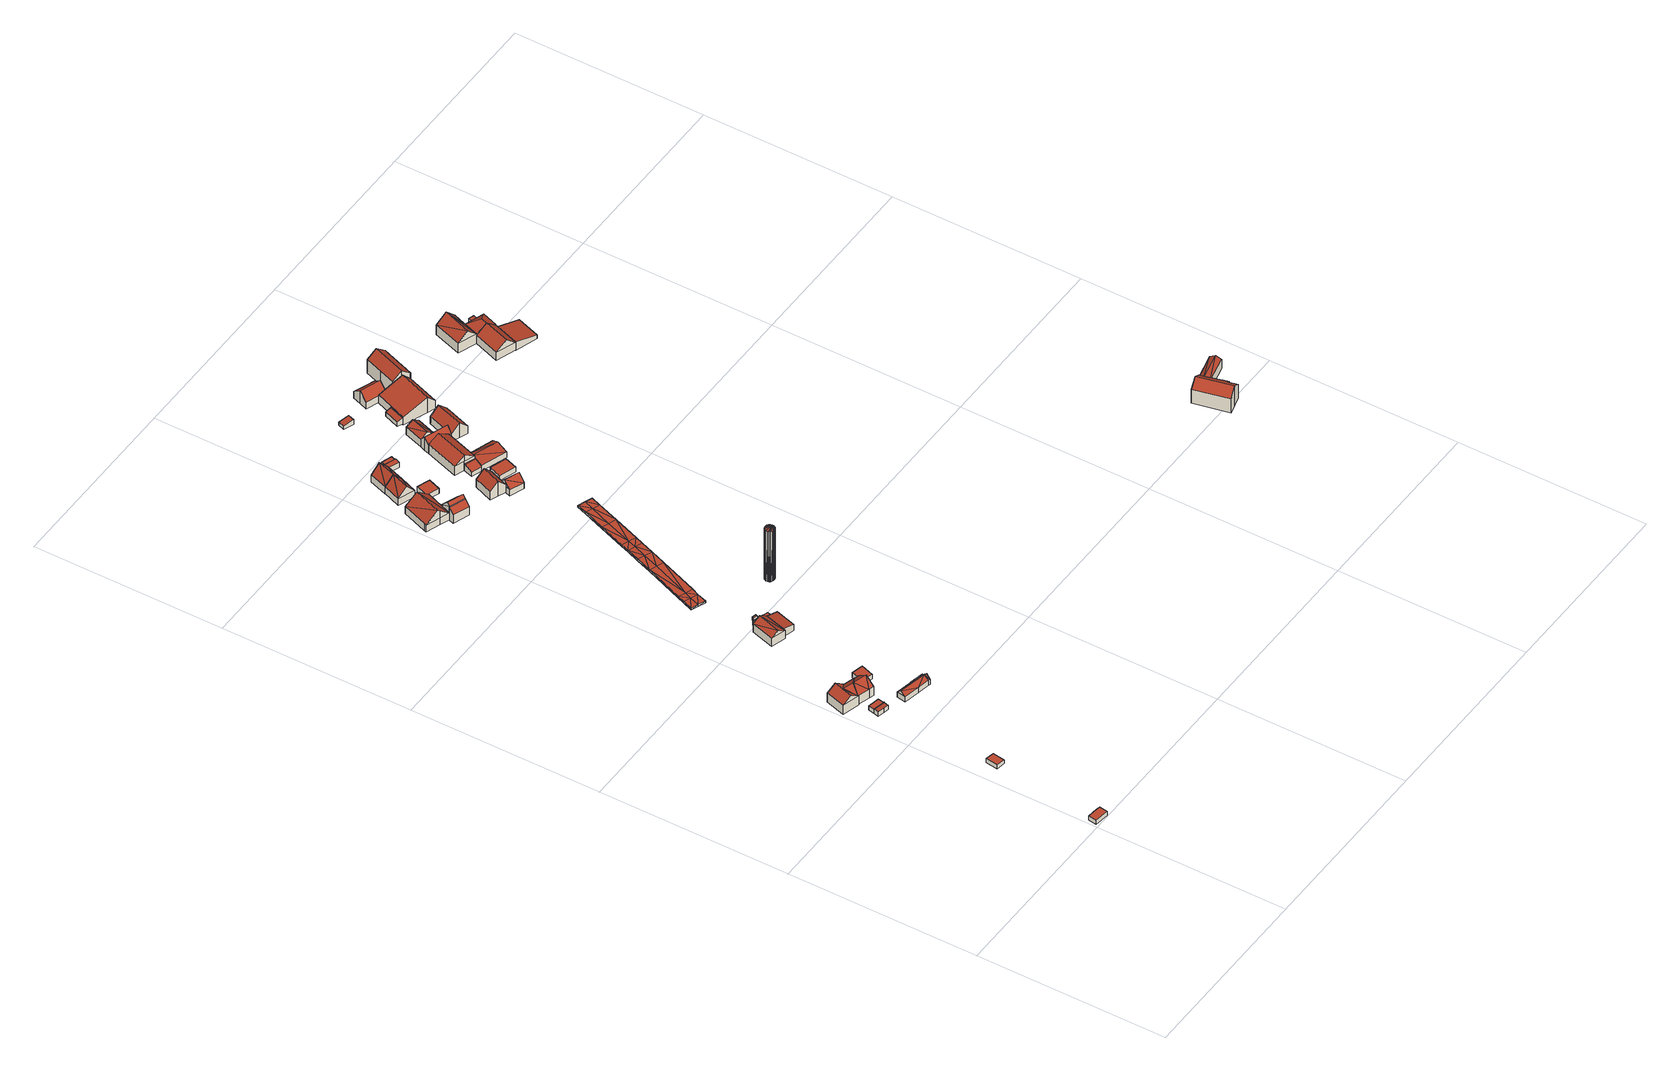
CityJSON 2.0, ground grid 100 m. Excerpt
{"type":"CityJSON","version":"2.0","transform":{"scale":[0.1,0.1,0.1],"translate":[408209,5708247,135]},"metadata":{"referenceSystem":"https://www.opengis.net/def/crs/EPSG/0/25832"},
"CityObjects":{
"building1":{"type":"Building","attributes":{"Gemeindeschluessel":"05978036","Geometrietyp2DReferenz":"3000","function":"31001_2460","roofType":"1000","measuredHeight":2.57},"geometry":[{"type":"MultiSurface","lod":"2","boundaries":[[[0,1,2,3]],[[1,4,5,2]],[[4,6,7,5]],[[6,8,9,7]],[[8,0,3,9]],[[8,6,4,1,0]],[[3,2,5,7,9]]],"semantics":{"surfaces":[{"type":"WallSurface"},{"type":"RoofSurface"},{"type":"GroundSurface"}],"values":[0,0,0,0,0,1,2]}}]},
"building2":{"type":"Building","attributes":{"Gemeindeschluessel":"05978036","Geometrietyp2DReferenz":"3000","function":"31001_1310","roofType":"2100","measuredHeight":2.39},"geometry":[{"type":"MultiSurface","lod":"2","boundaries":[[[10,11,12,13]],[[11,14,15,12]],[[14,16,17,15]],[[16,10,13,17]],[[16,14,11,10]],[[13,12,15,17]]],"semantics":{"surfaces":[{"type":"WallSurface"},{"type":"RoofSurface"},{"type":"GroundSurface"}],"values":[0,0,0,0,1,2]}}]},
"building3":{"type":"Building","attributes":{"Gemeindeschluessel":"05978036","Geometrietyp2DReferenz":"3000","function":"51009_1610","roofType":"2100","measuredHeight":2.78},"geometry":[{"type":"MultiSurface","lod":"2","boundaries":[[[18,19,20,21]],[[19,22,23,20]],[[22,24,25,23]],[[24,26,27,25]],[[26,28,29,27]],[[28,18,21,29]],[[28,26,24,22,19,18]],[[21,20,23,25,27,29]]],"semantics":{"surfaces":[{"type":"WallSurface"},{"type":"RoofSurface"},{"type":"GroundSurface"}],"values":[0,0,0,0,0,0,1,2]}}]},
"building4":{"type":"Building","attributes":{"Gemeindeschluessel":"05978036","Geometrietyp2DReferenz":"3000","function":"31001_2460","roofType":"1000","measuredHeight":2.62},"geometry":[{"type":"MultiSurface","lod":"2","boundaries":[[[30,31,25,32]],[[31,33,23,25]],[[33,34,20,23]],[[34,35,36,20]],[[35,37,38,36]],[[37,39,40,38]],[[39,30,32,40]],[[39,37,35,34,33,31,30]],[[32,25,23,20,36,38,40]]],"semantics":{"surfaces":[{"type":"WallSurface"},{"type":"RoofSurface"},{"type":"GroundSurface"}],"values":[0,0,0,0,0,0,0,1,2]}}]},
"building5":{"type":"Building","attributes":{"Gemeindeschluessel":"05978036","Geometrietyp2DReferenz":"3000","function":"31001_1000","roofType":"5000","measuredHeight":9.01},"geometry":[{"type":"MultiSurface","lod":"2","boundaries":[[[41,42,43,44]],[[42,45,46,43]],[[45,47,48,46]],[[47,49,50,48]],[[49,51,52,50]],[[51,53,54,52]],[[53,55,56,54]],[[55,57,58,56]],[[57,59,60,58]],[[59,61,62,60]],[[61,63,64,62]],[[63,41,44,64]],[[65,61,59]],[[61,65,63]],[[66,65,59,57]],[[67,66,57,55]],[[68,69,67,55,53]],[[70,68,53,51]],[[70,51,49]],[[71,72,69,68,70,49,47]],[[71,47,45]],[[72,71,45,42]],[[65,41,63]],[[66,41,65]],[[66,42,41]],[[67,42,66]],[[69,42,67]],[[42,69,72]],[[44,43,46,48,50,52,54,56,58,60,62,64]]],"semantics":{"surfaces":[{"type":"WallSurface"},{"type":"RoofSurface"},{"type":"GroundSurface"}],"values":[0,0,0,0,0,0,0,0,0,0,0,0,0,0,1,1,1,1,0,1,0,1,1,1,1,1,1,1,2]}}]},
"building6":{"type":"Building","attributes":{"Gemeindeschluessel":"05978036","Geometrietyp2DReferenz":"3000","function":"31001_1310","roofType":"5000","measuredHeight":4.93},"geometry":[{"type":"MultiSurface","lod":"2","boundaries":[[[73,74,75,76]],[[74,77,78,75]],[[77,79,80,78]],[[79,81,82,80]],[[81,83,84,82]],[[83,85,86,84]],[[85,87,88,86]],[[87,89,90,88]],[[89,73,76,90]],[[91,87,85]],[[92,87,91]],[[87,92,89]],[[79,83,81]],[[77,83,79]],[[77,91,83]],[[74,91,77]],[[73,91,74]],[[91,73,92]],[[85,83,91]],[[73,89,92]],[[76,75,78,80,82,84,86,88,90]]],"semantics":{"surfaces":[{"type":"WallSurface"},{"type":"RoofSurface"},{"type":"GroundSurface"}],"values":[0,0,0,0,0,0,0,0,0,1,1,1,1,1,1,1,1,1,0,0,2]}}]},
"building7":{"type":"Building","attributes":{"Gemeindeschluessel":"05978036","Geometrietyp2DReferenz":"3000","function":"31001_2460","roofType":"1000","measuredHeight":2.73},"geometry":[{"type":"MultiSurface","lod":"2","boundaries":[[[93,94,95,96]],[[94,97,98,95]],[[97,99,100,98]],[[99,101,102,100]],[[101,93,96,102]],[[101,99,97,94,93]],[[96,95,98,100,102]]],"semantics":{"surfaces":[{"type":"WallSurface"},{"type":"RoofSurface"},{"type":"GroundSurface"}],"values":[0,0,0,0,0,1,2]}}]},
"building8":{"type":"Building","attributes":{"Gemeindeschluessel":"05978036","Geometrietyp2DReferenz":"3000","function":"51009_1610","roofType":"3100","measuredHeight":4.96},"geometry":[{"type":"MultiSurface","lod":"2","boundaries":[[[83,81,82,84]],[[81,103,104,82]],[[103,85,86,104]],[[85,83,84,86]],[[103,81,105]],[[83,85,106]],[[83,105,81]],[[105,83,106]],[[106,103,105]],[[103,106,85]],[[84,82,104,86]]],"semantics":{"surfaces":[{"type":"WallSurface"},{"type":"RoofSurface"},{"type":"GroundSurface"}],"values":[0,0,0,0,0,0,1,1,1,1,2]}}]},
"building9":{"type":"Building","attributes":{"Gemeindeschluessel":"05978036","Geometrietyp2DReferenz":"3000","function":"31001_1000"},"children":["building9-1","building9-2"]},
"building9-1":{"type":"BuildingPart","attributes":{"roofType":"3100","measuredHeight":7.51},"parents":["building9"],"geometry":[{"type":"MultiSurface","lod":"2","boundaries":[[[107,108,109]],[[107,110,111,108]],[[110,112,113,111]],[[112,114,115,113]],[[114,116,117,118,115]],[[110,107,116,119]],[[110,119,120]],[[114,120,119]],[[120,114,112]],[[119,116,114]],[[110,120,112]],[[108,111,113,115,118]],[[109,117,116,107]],[[109,108,118,117]]],"semantics":{"surfaces":[{"type":"WallSurface"},{"type":"RoofSurface"},{"type":"GroundSurface"},{"type":"ClosureSurface"}],"values":[0,0,0,0,0,1,1,1,1,0,0,2,0,3]}}]},
"building9-2":{"type":"BuildingPart","attributes":{"roofType":"2100","measuredHeight":4.84},"parents":["building9"],"geometry":[{"type":"MultiSurface","lod":"2","boundaries":[[[121,109,108,122]],[[117,123,124,118]],[[123,121,122,124]],[[123,117,109,121]],[[122,108,118,124]],[[118,108,109,117]]],"semantics":{"surfaces":[{"type":"WallSurface"},{"type":"RoofSurface"},{"type":"GroundSurface"},{"type":"ClosureSurface"}],"values":[0,0,0,1,2,3]}}]},
"building10":{"type":"Building","attributes":{"Gemeindeschluessel":"05978036","Geometrietyp2DReferenz":"3000","function":"31001_2460","roofType":"1000","measuredHeight":2.31},"geometry":[{"type":"MultiSurface","lod":"2","boundaries":[[[125,126,127,128]],[[126,129,130,127]],[[129,131,132,130]],[[131,125,128,132]],[[131,129,126,125]],[[128,127,130,132]]],"semantics":{"surfaces":[{"type":"WallSurface"},{"type":"RoofSurface"},{"type":"GroundSurface"}],"values":[0,0,0,0,1,2]}}]},
"building11":{"type":"Building","attributes":{"Gemeindeschluessel":"05978036","Geometrietyp2DReferenz":"3000","function":"31001_2500","roofType":"1000","measuredHeight":1.95},"geometry":[{"type":"MultiSurface","lod":"2","boundaries":[[[133,134,135,136]],[[134,137,138,135]],[[137,139,140,138]],[[139,133,136,140]],[[139,137,134,133]],[[136,135,138,140]]],"semantics":{"surfaces":[{"type":"WallSurface"},{"type":"RoofSurface"},{"type":"GroundSurface"}],"values":[0,0,0,0,1,2]}}]},
"building12":{"type":"Building","attributes":{"Gemeindeschluessel":"05978036","Geometrietyp2DReferenz":"3000","function":"31001_1310","roofType":"1000","measuredHeight":2.31},"geometry":[{"type":"MultiSurface","lod":"2","boundaries":[[[141,142,132,128]],[[142,143,144,132]],[[143,145,146,144]],[[145,141,128,146]],[[145,143,142,141]],[[128,132,144,146]]],"semantics":{"surfaces":[{"type":"WallSurface"},{"type":"RoofSurface"},{"type":"GroundSurface"}],"values":[0,0,0,0,1,2]}}]},
"building13":{"type":"Building","attributes":{"Gemeindeschluessel":"05978036","Geometrietyp2DReferenz":"3000","function":"31001_1000"},"children":["building13-1","building13-2","building13-3"]},
"building13-1":{"type":"BuildingPart","attributes":{"roofType":"3100","measuredHeight":9.41},"parents":["building13"],"geometry":[{"type":"MultiSurface","lod":"2","boundaries":[[[147,148,149,150]],[[148,151,152,149]],[[151,153,154,152]],[[155,156,157,158]],[[156,159,160,157]],[[159,147,150,160]],[[161,162,148]],[[148,147,159,161]],[[162,163,153,151]],[[161,164,165,163,162]],[[163,165,155]],[[155,165,164,156]],[[156,164,161,159]],[[148,162,151]],[[150,149,152,154,166,158,157,160]],[[166,154,153,163]],[[158,166,163,155]]],"semantics":{"surfaces":[{"type":"WallSurface"},{"type":"RoofSurface"},{"type":"GroundSurface"},{"type":"ClosureSurface"}],"values":[0,0,0,0,0,0,1,1,1,1,0,0,0,0,2,3,3]}}]},
"building13-2":{"type":"BuildingPart","attributes":{"roofType":"3100","measuredHeight":9.39},"parents":["building13"],"geometry":[{"type":"MultiSurface","lod":"2","boundaries":[[[167,168,169,154,153]],[[168,170,171,169]],[[170,168,172]],[[167,173,174]],[[168,167,174,172]],[[173,170,172,174]],[[154,169,171,166]],[[171,170,173,163,166]],[[167,153,163,173]],[[153,154,166,163]]],"semantics":{"surfaces":[{"type":"WallSurface"},{"type":"RoofSurface"},{"type":"GroundSurface"},{"type":"ClosureSurface"}],"values":[0,0,0,0,1,1,2,3,0,3]}}]},
"building13-3":{"type":"BuildingPart","attributes":{"roofType":"2100","measuredHeight":7.97},"parents":["building13"],"geometry":[{"type":"MultiSurface","lod":"2","boundaries":[[[175,176,155,158,177]],[[170,178,179,171]],[[178,175,177,179]],[[178,170,173,176,175]],[[177,158,166,171,179]],[[163,155,176,173]],[[166,158,155,163]],[[171,166,163,173,170]]],"semantics":{"surfaces":[{"type":"WallSurface"},{"type":"RoofSurface"},{"type":"GroundSurface"},{"type":"ClosureSurface"}],"values":[0,0,0,1,2,0,3,3]}}]},
"building14":{"type":"Building","attributes":{"Geometrietyp2DReferenz":"2000","Gemeindeschluessel":"05978036","function":"53001_1800","roofType":"9999","measuredHeight":1},"geometry":[{"type":"MultiSurface","lod":"2","boundaries":[[[180,181,182]],[[180,182,183]],[[181,184,185]],[[181,185,182]],[[184,186,187]],[[184,187,185]],[[186,188,189]],[[186,189,187]],[[188,190,191]],[[188,191,189]],[[190,192,193]],[[190,193,191]],[[192,194,195]],[[192,195,193]],[[194,196,197]],[[194,197,195]],[[196,198,199]],[[196,199,197]],[[198,200,201]],[[198,201,199]],[[200,202,203]],[[200,203,201]],[[202,204,205]],[[202,205,203]],[[204,206,207]],[[204,207,205]],[[206,208,209]],[[206,209,207]],[[208,210,211]],[[208,211,209]],[[210,212,213]],[[210,213,211]],[[212,214,215]],[[212,215,213]],[[214,216,217]],[[214,217,215]],[[216,218,219]],[[216,219,217]],[[218,220,221]],[[218,221,219]],[[220,222,223]],[[220,223,221]],[[222,180,183]],[[222,183,223]],[[183,185,224]],[[182,185,183]],[[224,187,225]],[[185,187,224]],[[187,189,226]],[[225,187,226]],[[189,191,227]],[[226,189,227]],[[227,193,228]],[[191,193,227]],[[193,195,229]],[[228,193,229]],[[195,197,230]],[[229,195,230]],[[230,199,231]],[[197,199,230]],[[199,201,203]],[[231,199,203]],[[221,225,219]],[[223,224,221]],[[183,224,223]],[[224,225,221]],[[219,226,217]],[[225,226,219]],[[226,227,215]],[[217,226,215]],[[215,228,213]],[[227,228,215]],[[228,229,211]],[[213,228,211]],[[211,230,209]],[[229,230,211]],[[209,231,207]],[[230,231,209]],[[231,203,205]],[[207,231,205]],[[232,184,180]],[[180,184,181]],[[233,186,232]],[[232,186,184]],[[234,188,186]],[[234,186,233]],[[235,190,188]],[[235,188,234]],[[236,192,235]],[[235,192,190]],[[237,194,192]],[[237,192,236]],[[238,196,194]],[[238,194,237]],[[239,198,238]],[[238,198,196]],[[202,200,198]],[[202,198,239]],[[220,232,222]],[[222,232,180]],[[218,233,220]],[[220,233,232]],[[216,234,218]],[[218,234,233]],[[214,235,234]],[[214,234,216]],[[212,236,214]],[[214,236,235]],[[210,237,236]],[[210,236,212]],[[208,238,210]],[[210,238,237]],[[206,239,208]],[[208,239,238]],[[204,202,239]],[[204,239,206]]],"semantics":{"surfaces":[{"type":"WallSurface"},{"type":"GroundSurface"},{"type":"RoofSurface"}],"values":[0,0,0,0,0,0,0,0,0,0,0,0,0,0,0,0,0,0,0,0,0,0,0,0,0,0,0,0,0,0,0,0,0,0,0,0,0,0,0,0,0,0,0,0,1,1,1,1,1,1,1,1,1,1,1,1,1,1,1,1,1,1,1,1,1,1,1,1,1,1,1,1,1,1,1,1,1,1,1,1,2,2,2,2,2,2,2,2,2,2,2,2,2,2,2,2,2,2,2,2,2,2,2,2,2,2,2,2,2,2,2,2,2,2,2,2]}}]},
"building15":{"type":"Building","attributes":{"Geometrietyp2DReferenz":"1000","Gemeindeschluessel":"05978036","function":"51002_1251","roofType":"9999","measuredHeight":30.35},"geometry":[{"type":"MultiSurface","lod":"2","boundaries":[[[240,241,242]],[[240,242,243]],[[241,244,245]],[[241,245,242]],[[244,246,247]],[[244,247,245]],[[246,248,249]],[[246,249,247]],[[248,250,251]],[[248,251,249]],[[250,252,253]],[[250,253,251]],[[252,254,255]],[[252,255,253]],[[254,256,257]],[[254,257,255]],[[256,258,259]],[[256,259,257]],[[258,260,261]],[[258,261,259]],[[260,262,263]],[[260,263,261]],[[262,264,265]],[[262,265,263]],[[264,266,267]],[[264,267,265]],[[266,268,269]],[[266,269,267]],[[268,270,271]],[[268,271,269]],[[270,272,273]],[[270,273,271]],[[272,274,275]],[[272,275,273]],[[274,276,277]],[[274,277,275]],[[276,278,279]],[[276,279,277]],[[278,240,243]],[[278,243,279]],[[279,243,242]],[[279,242,245]],[[279,245,247]],[[279,247,249]],[[279,249,251]],[[279,251,253]],[[279,253,255]],[[279,255,257]],[[279,257,259]],[[279,259,261]],[[279,261,263]],[[279,263,265]],[[279,265,267]],[[279,267,269]],[[279,269,271]],[[279,271,273]],[[279,273,275]],[[279,275,277]],[[244,241,240]],[[244,240,278]],[[244,278,276]],[[244,276,274]],[[244,274,272]],[[244,272,270]],[[244,270,268]],[[244,268,266]],[[244,266,264]],[[244,264,262]],[[244,262,260]],[[244,260,258]],[[244,258,256]],[[244,256,254]],[[244,254,252]],[[244,252,250]],[[244,250,248]],[[244,248,246]]],"semantics":{"surfaces":[{"type":"WallSurface"},{"type":"GroundSurface"},{"type":"RoofSurface"}],"values":[0,0,0,0,0,0,0,0,0,0,0,0,0,0,0,0,0,0,0,0,0,0,0,0,0,0,0,0,0,0,0,0,0,0,0,0,0,0,0,0,1,1,1,1,1,1,1,1,1,1,1,1,1,1,1,1,1,1,2,2,2,2,2,2,2,2,2,2,2,2,2,2,2,2,2,2]}}]},
"building16":{"type":"Building","attributes":{"Gemeindeschluessel":"05978036","Geometrietyp2DReferenz":"3000","function":"31001_1000","roofType":"3100","measuredHeight":9.06},"geometry":[{"type":"MultiSurface","lod":"2","boundaries":[[[280,281,282,283]],[[281,284,285,282]],[[284,286,287,285]],[[286,280,283,287]],[[284,281,288]],[[280,286,289]],[[288,280,289]],[[280,288,281]],[[284,289,286]],[[289,284,288]],[[283,282,285,287]]],"semantics":{"surfaces":[{"type":"WallSurface"},{"type":"RoofSurface"},{"type":"GroundSurface"}],"values":[0,0,0,0,0,0,1,1,1,1,2]}}]},
"building17":{"type":"Building","attributes":{"Gemeindeschluessel":"05978036","Geometrietyp2DReferenz":"3000","function":"31001_2460","roofType":"1000","measuredHeight":2.95},"geometry":[{"type":"MultiSurface","lod":"2","boundaries":[[[290,291,292,293]],[[291,294,295,292]],[[294,296,297,295]],[[296,298,299,297]],[[298,290,293,299]],[[298,296,294,291,290]],[[293,292,295,297,299]]],"semantics":{"surfaces":[{"type":"WallSurface"},{"type":"RoofSurface"},{"type":"GroundSurface"}],"values":[0,0,0,0,0,1,2]}}]},
"building18":{"type":"Building","attributes":{"Gemeindeschluessel":"05978036","Geometrietyp2DReferenz":"3000","function":"31001_1000","roofType":"3100","measuredHeight":9.28},"geometry":[{"type":"MultiSurface","lod":"2","boundaries":[[[286,300,301,302]],[[300,303,304,301]],[[303,280,305,304]],[[280,286,302,305]],[[303,300,306]],[[286,280,289]],[[286,306,300]],[[306,286,289]],[[289,303,306]],[[303,289,280]],[[302,301,304,305]]],"semantics":{"surfaces":[{"type":"WallSurface"},{"type":"RoofSurface"},{"type":"GroundSurface"}],"values":[0,0,0,0,0,0,1,1,1,1,2]}}]},
"building19":{"type":"Building","attributes":{"Gemeindeschluessel":"05978036","Geometrietyp2DReferenz":"3000","function":"31001_2460","roofType":"9999","measuredHeight":3},"geometry":[{"type":"MultiSurface","lod":"2","boundaries":[[[307,308,309,310,311]],[[311,310,312,313]],[[310,309,314,312]],[[309,308,315,314]],[[308,307,316,315]],[[307,311,313,316]],[[313,312,314,315,316]]],"semantics":{"surfaces":[{"type":"RoofSurface"},{"type":"WallSurface"},{"type":"GroundSurface"}],"values":[0,1,1,1,1,1,2]}}]},
"building20":{"type":"Building","attributes":{"Gemeindeschluessel":"05978036","Geometrietyp2DReferenz":"3000","function":"31001_1000"},"children":["building20-1","building20-2"]},
"building20-1":{"type":"BuildingPart","attributes":{"roofType":"3100","measuredHeight":7.18},"parents":["building20"],"geometry":[{"type":"MultiSurface","lod":"2","boundaries":[[[317,318,319,320]],[[318,321,322,319]],[[321,323,324,322]],[[323,325,326,324]],[[327,318,317]],[[317,328,329,327]],[[321,327,329]],[[329,330,323,321]],[[323,330,325]],[[330,331,325]],[[318,327,321]],[[319,322,324,326,320]],[[325,317,320,326]],[[331,330,329,328]],[[325,331,328,317]]],"semantics":{"surfaces":[{"type":"WallSurface"},{"type":"RoofSurface"},{"type":"GroundSurface"},{"type":"ClosureSurface"}],"values":[0,0,0,0,1,1,1,1,0,0,0,2,3,0,3]}}]},
"building20-2":{"type":"BuildingPart","attributes":{"roofType":"3100","measuredHeight":9},"parents":["building20"],"geometry":[{"type":"MultiSurface","lod":"2","boundaries":[[[332,333,334,335]],[[333,336,320,334]],[[336,317,320]],[[331,337,338,326,325]],[[337,339,340,338]],[[339,341,342,340]],[[341,332,335,342]],[[337,331,328,336,333,332]],[[332,341,339,337]],[[335,334,320,326,338,340,342]],[[328,317,336]],[[325,326,320,317]],[[331,325,317,328]]],"semantics":{"surfaces":[{"type":"WallSurface"},{"type":"RoofSurface"},{"type":"GroundSurface"},{"type":"ClosureSurface"}],"values":[0,0,0,0,0,0,0,1,1,2,0,3,3]}}]},
"building21":{"type":"Building","attributes":{"Gemeindeschluessel":"05978036","Geometrietyp2DReferenz":"3000","function":"31001_2460","roofType":"1000","measuredHeight":2.28},"geometry":[{"type":"MultiSurface","lod":"2","boundaries":[[[343,344,345,346]],[[344,347,348,345]],[[347,349,350,348]],[[349,343,346,350]],[[349,347,344,343]],[[346,345,348,350]]],"semantics":{"surfaces":[{"type":"WallSurface"},{"type":"RoofSurface"},{"type":"GroundSurface"}],"values":[0,0,0,0,1,2]}}]},
"building22":{"type":"Building","attributes":{"Gemeindeschluessel":"05978036","Geometrietyp2DReferenz":"3000","function":"31001_2460","roofType":"1000","measuredHeight":2.94},"geometry":[{"type":"MultiSurface","lod":"2","boundaries":[[[351,352,353,354]],[[352,355,356,353]],[[355,357,358,356]],[[357,351,354,358]],[[357,355,352,351]],[[354,353,356,358]]],"semantics":{"surfaces":[{"type":"WallSurface"},{"type":"RoofSurface"},{"type":"GroundSurface"}],"values":[0,0,0,0,1,2]}}]},
"building23":{"type":"Building","attributes":{"Gemeindeschluessel":"05978036","Geometrietyp2DReferenz":"3000","function":"31001_2000","roofType":"5000","measuredHeight":9.28},"geometry":[{"type":"MultiSurface","lod":"2","boundaries":[[[359,360,361,362]],[[360,363,364,361]],[[363,365,366,364]],[[365,367,368,366]],[[367,369,370,368]],[[369,359,362,370]],[[371,372,373,374,375]],[[375,367,365,363,371]],[[360,372,371,363]],[[369,374,373,359]],[[367,375,374,369]],[[359,373,372,360]],[[362,361,364,366,368,370]]],"semantics":{"surfaces":[{"type":"WallSurface"},{"type":"RoofSurface"},{"type":"GroundSurface"}],"values":[0,0,0,0,0,0,1,1,0,0,0,0,2]}}]},
"building24":{"type":"Building","attributes":{"Gemeindeschluessel":"05978036","Geometrietyp2DReferenz":"3000","function":"31001_2000"},"children":["building24-1","building24-2"]},
"building24-1":{"type":"BuildingPart","attributes":{"roofType":"3100","measuredHeight":4.96},"parents":["building24"],"geometry":[{"type":"MultiSurface","lod":"2","boundaries":[[[376,377,378,379]],[[377,380,381,382,378]],[[383,384,366,368]],[[384,376,379,366]],[[384,385,376]],[[385,384,386]],[[386,377,385]],[[377,386,387,380]],[[383,388,387,386,384]],[[376,385,377]],[[379,378,382,368,366]],[[389,381,380,390]],[[368,382,381,389,383]],[[387,388,391,390,380]],[[388,383,389]],[[391,388,389,390]]],"semantics":{"surfaces":[{"type":"WallSurface"},{"type":"RoofSurface"},{"type":"GroundSurface"},{"type":"ClosureSurface"}],"values":[0,0,0,0,1,1,1,1,0,0,2,0,3,0,3,3]}}]},
"building24-2":{"type":"BuildingPart","attributes":{"roofType":"3100","measuredHeight":4.33},"parents":["building24"],"geometry":[{"type":"MultiSurface","lod":"2","boundaries":[[[392,388,383,368,370]],[[381,393,394,382]],[[393,392,370,394]],[[392,393,395]],[[388,392,395,391]],[[393,381,390,391,395]],[[370,368,382,394]],[[381,382,368,383,389]],[[389,383,388]],[[389,390,381]],[[388,391,390,389]]],"semantics":{"surfaces":[{"type":"WallSurface"},{"type":"RoofSurface"},{"type":"GroundSurface"},{"type":"ClosureSurface"}],"values":[0,0,0,0,1,1,2,3,3,0,3]}}]},
"building25":{"type":"Building","attributes":{"Gemeindeschluessel":"05978036","Geometrietyp2DReferenz":"3000","function":"31001_2000","roofType":"3100","measuredHeight":8.21},"geometry":[{"type":"MultiSurface","lod":"2","boundaries":[[[396,397,398,361]],[[397,399,400,398]],[[399,401,402,400]],[[401,403,404,402]],[[403,405,406,404]],[[405,407,408,406]],[[407,409,364,408]],[[409,396,361,364]],[[405,403,401,399,397]],[[397,396,409,407,405]],[[361,398,400,402,404,406,408,364]]],"semantics":{"surfaces":[{"type":"WallSurface"},{"type":"RoofSurface"},{"type":"GroundSurface"}],"values":[0,0,0,0,0,0,0,0,1,1,2]}}]},
"building26":{"type":"Building","attributes":{"Gemeindeschluessel":"05978036","Geometrietyp2DReferenz":"3000","function":"51009_1610","roofType":"2100","measuredHeight":2.77},"geometry":[{"type":"MultiSurface","lod":"2","boundaries":[[[410,411,412,413]],[[411,414,415,412]],[[414,416,417,415]],[[416,410,413,417]],[[416,414,411,410]],[[413,412,415,417]]],"semantics":{"surfaces":[{"type":"WallSurface"},{"type":"RoofSurface"},{"type":"GroundSurface"}],"values":[0,0,0,0,1,2]}}]},
"building27":{"type":"Building","attributes":{"Gemeindeschluessel":"05978036","Geometrietyp2DReferenz":"3000","function":"31001_2000","roofType":"3100","measuredHeight":6.91},"geometry":[{"type":"MultiSurface","lod":"2","boundaries":[[[418,419,420,421]],[[419,422,423,420]],[[422,424,425,423]],[[424,418,421,425]],[[422,419,426]],[[418,424,427]],[[419,427,426]],[[427,419,418]],[[426,424,422]],[[424,426,427]],[[421,420,423,425]]],"semantics":{"surfaces":[{"type":"WallSurface"},{"type":"RoofSurface"},{"type":"GroundSurface"}],"values":[0,0,0,0,0,0,1,1,1,1,2]}}]},
"building28":{"type":"Building","attributes":{"Gemeindeschluessel":"05978036","Geometrietyp2DReferenz":"3000","function":"31001_2700","roofType":"2100","measuredHeight":3.58},"geometry":[{"type":"MultiSurface","lod":"2","boundaries":[[[428,429,430,431]],[[429,432,433,430]],[[432,434,435,433]],[[434,428,431,435]],[[434,432,429,428]],[[431,430,433,435]]],"semantics":{"surfaces":[{"type":"WallSurface"},{"type":"RoofSurface"},{"type":"GroundSurface"}],"values":[0,0,0,0,1,2]}}]},
"building29":{"type":"Building","attributes":{"Gemeindeschluessel":"05978036","Geometrietyp2DReferenz":"3000","function":"31001_1000","roofType":"5000","measuredHeight":8.87},"geometry":[{"type":"MultiSurface","lod":"2","boundaries":[[[436,437,438,439]],[[437,440,441,438]],[[440,442,443,441]],[[442,444,445,443]],[[444,446,447,445]],[[446,448,449,447]],[[448,436,439,449]],[[444,442,440,437]],[[437,436,448,446,444]],[[439,438,441,443,445,447,449]]],"semantics":{"surfaces":[{"type":"WallSurface"},{"type":"RoofSurface"},{"type":"GroundSurface"}],"values":[0,0,0,0,0,0,0,1,1,2]}}]},
"building30":{"type":"Building","attributes":{"Gemeindeschluessel":"05978036","Geometrietyp2DReferenz":"3000","function":"31001_2700","roofType":"3100","measuredHeight":9.3},"geometry":[{"type":"MultiSurface","lod":"2","boundaries":[[[450,451,452,453]],[[451,454,455,452]],[[454,456,457,455]],[[456,458,459,457]],[[458,460,461,459]],[[460,462,463,461]],[[462,464,465,463]],[[464,466,467,465]],[[466,450,453,467]],[[462,460,458,456]],[[456,454,451,450,466,464,462]],[[453,452,455,457,459,461,463,465,467]]],"semantics":{"surfaces":[{"type":"WallSurface"},{"type":"RoofSurface"},{"type":"GroundSurface"}],"values":[0,0,0,0,0,0,0,0,0,1,1,2]}}]},
"building31":{"type":"Building","attributes":{"Gemeindeschluessel":"05978036","Geometrietyp2DReferenz":"3000","function":"31001_2700","roofType":"3100","measuredHeight":7.66},"geometry":[{"type":"MultiSurface","lod":"2","boundaries":[[[468,469,470,471]],[[469,472,473,470]],[[472,474,475,473]],[[474,476,477,475]],[[476,478,479,477]],[[478,480,481,479]],[[480,482,483,481]],[[482,484,485,483]],[[484,486,487,485]],[[486,488,489,487]],[[488,468,471,489]],[[484,482,480,478,476,474]],[[474,472,469,468,488,486,484]],[[471,470,473,475,477,479,481,483,485,487,489]]],"semantics":{"surfaces":[{"type":"WallSurface"},{"type":"RoofSurface"},{"type":"GroundSurface"}],"values":[0,0,0,0,0,0,0,0,0,0,0,1,1,2]}}]},
"building32":{"type":"Building","attributes":{"Gemeindeschluessel":"05978036","Geometrietyp2DReferenz":"3000","function":"31001_1000","roofType":"3100","measuredHeight":12.02},"geometry":[{"type":"MultiSurface","lod":"2","boundaries":[[[490,491,492,459]],[[491,493,455,492]],[[493,494,495,455]],[[494,496,497,495]],[[496,498,499,497]],[[498,500,501,499]],[[500,502,503,501]],[[502,490,459,503]],[[498,496,494,493,491]],[[491,490,502,500,498]],[[459,492,455,495,497,499,501,503]]],"semantics":{"surfaces":[{"type":"WallSurface"},{"type":"RoofSurface"},{"type":"GroundSurface"}],"values":[0,0,0,0,0,0,0,0,1,1,2]}}]},
"building33":{"type":"Building","attributes":{"Gemeindeschluessel":"05978036","Geometrietyp2DReferenz":"3000","function":"31001_2700","roofType":"5000","measuredHeight":9.19},"geometry":[{"type":"MultiSurface","lod":"2","boundaries":[[[504,505,506,507]],[[505,508,509,506]],[[508,510,511,509]],[[510,512,513,511]],[[512,504,507,513]],[[512,510,514,515]],[[514,508,505,504,515]],[[504,512,515]],[[508,514,510]],[[507,506,509,511,513]]],"semantics":{"surfaces":[{"type":"WallSurface"},{"type":"RoofSurface"},{"type":"GroundSurface"}],"values":[0,0,0,0,0,1,1,0,0,2]}}]},
"building34":{"type":"Building","attributes":{"Gemeindeschluessel":"05978036","Geometrietyp2DReferenz":"3000","function":"31001_1000","roofType":"5000","measuredHeight":10.49},"geometry":[{"type":"MultiSurface","lod":"2","boundaries":[[[516,517,518,513]],[[517,519,520,518]],[[519,521,522,520]],[[521,523,524,522]],[[523,516,513,524]],[[519,525,526]],[[525,519,517]],[[526,523,521]],[[526,516,523]],[[516,526,525]],[[517,516,525]],[[521,519,526]],[[513,518,520,522,524]]],"semantics":{"surfaces":[{"type":"WallSurface"},{"type":"RoofSurface"},{"type":"GroundSurface"}],"values":[0,0,0,0,0,1,1,1,1,1,0,0,2]}}]},
"building35":{"type":"Building","attributes":{"Gemeindeschluessel":"05978036","Geometrietyp2DReferenz":"3000","function":"31001_2700"},"children":["building35-1","building35-2"]},
"building35-1":{"type":"BuildingPart","attributes":{"roofType":"5000","measuredHeight":8.86},"parents":["building35"],"geometry":[{"type":"MultiSurface","lod":"2","boundaries":[[[527,528,529,530]],[[528,531,532,533,529]],[[534,535,536,537,538]],[[535,539,540,536]],[[539,527,530,540]],[[541,535,534,531,528]],[[542,541,528,527]],[[539,535,541,542]],[[539,542,527]],[[530,529,533,537,536,540]],[[538,532,531,534]],[[538,537,533,532]]],"semantics":{"surfaces":[{"type":"WallSurface"},{"type":"RoofSurface"},{"type":"GroundSurface"},{"type":"ClosureSurface"}],"values":[0,0,0,0,0,1,1,1,0,2,0,3]}}]},
"building35-2":{"type":"BuildingPart","attributes":{"roofType":"1000","measuredHeight":4.89},"parents":["building35"],"geometry":[{"type":"MultiSurface","lod":"2","boundaries":[[[532,543,544,533]],[[543,545,546,544]],[[545,538,537,546]],[[538,545,543,532]],[[533,544,546,537]],[[533,537,538,532]]],"semantics":{"surfaces":[{"type":"WallSurface"},{"type":"RoofSurface"},{"type":"GroundSurface"},{"type":"ClosureSurface"}],"values":[0,0,0,1,2,3]}}]},
"building36":{"type":"Building","attributes":{"Gemeindeschluessel":"05978036","Geometrietyp2DReferenz":"3000","function":"31001_2700","roofType":"2100","measuredHeight":5.01},"geometry":[{"type":"MultiSurface","lod":"2","boundaries":[[[547,548,549,550]],[[548,551,552,549]],[[551,553,554,552]],[[553,547,550,554]],[[553,551,548,547]],[[550,549,552,554]]],"semantics":{"surfaces":[{"type":"WallSurface"},{"type":"RoofSurface"},{"type":"GroundSurface"}],"values":[0,0,0,0,1,2]}}]},
"building37":{"type":"Building","attributes":{"Gemeindeschluessel":"05978036","Geometrietyp2DReferenz":"3000","function":"31001_1000"},"children":["building37-1","building37-2"]},
"building37-1":{"type":"BuildingPart","attributes":{"roofType":"3100","measuredHeight":7.31},"parents":["building37"],"geometry":[{"type":"MultiSurface","lod":"2","boundaries":[[[555,556,557,558]],[[556,559,560,557]],[[559,561,562,560]],[[561,563,564,562]],[[565,566,563,561]],[[565,567,566]],[[567,565,559]],[[559,556,568,567]],[[555,568,556]],[[559,565,561]],[[564,569,558,557,560,562]],[[569,564,563,566]],[[558,569,566,555]],[[567,568,555,566]]],"semantics":{"surfaces":[{"type":"WallSurface"},{"type":"RoofSurface"},{"type":"GroundSurface"},{"type":"ClosureSurface"}],"values":[0,0,0,0,1,1,1,1,0,0,2,3,3,3]}}]},
"building37-2":{"type":"BuildingPart","attributes":{"roofType":"3100","measuredHeight":11.92},"parents":["building37"],"geometry":[{"type":"MultiSurface","lod":"2","boundaries":[[[570,571,572,564,563]],[[571,573,574,572]],[[573,575,576,574]],[[575,577,578,576]],[[577,579,580,578]],[[579,581,582,580]],[[581,583,584,582]],[[583,585,586,584]],[[585,587,588,586]],[[587,589,568,555,558,588]],[[587,585,583,581]],[[581,579,577,575,573,571,570,590,589,587]],[[564,572,574,576,578,580,582,584,586,588,558,569]],[[566,567,568,589,590]],[[566,569,558,555]],[[566,555,568,567]],[[570,563,566,590]],[[563,564,569,566]]],"semantics":{"surfaces":[{"type":"WallSurface"},{"type":"RoofSurface"},{"type":"GroundSurface"},{"type":"ClosureSurface"}],"values":[0,0,0,0,0,0,0,0,0,0,1,1,2,0,3,3,0,3]}}]}
},
"vertices":[
[17,13,30],[23,59,30],[23,59,5],[17,13,5],[82,52,30],[82,52,5],[100,49,30],[100,49,5],[94,4,30],[94,4,5],
[129,573,32],[82,580,34],[82,580,10],[129,573,10],[91,646,34],[91,646,10],[139,638,32],[139,638,10],
[78,1209,47],[84,1235,47],[84,1235,19],[78,1209,19],[145,1223,44],[145,1223,19],[148,1222,44],[148,1222,19],[142,1196,44],[142,1196,19],[115,1202,45],[115,1202,19],
[148,1223,45],[148,1222,45],[148,1223,19],[145,1223,45],[84,1235,45],[91,1268,45],[91,1268,19],[152,1255,45],[152,1255,19],[146,1224,45],[146,1224,19],
[155,1307,76],[93,1325,76],[93,1325,22],[155,1307,22],[92,1322,76],[92,1322,22],[3,1348,76],[3,1348,22],[33,1450,76],[33,1450,22],[122,1424,76],[122,1424,22],[121,1420,76],[121,1420,22],[183,1402,76],[183,1402,22],[183,1401,76],[183,1401,22],[209,1393,76],[209,1393,22],[205,1382,76],[205,1382,22],[181,1299,76],[181,1299,22],[195,1346,112],[122,1368,112],[121,1368,112],[63,1389,110],[65,1385,112],[77,1437,110],[47,1335,110],[61,1383,110],
[233,1207,49],[317,1190,49],[317,1190,19],[233,1207,19],[317,1191,49],[317,1191,19],[391,1176,49],[391,1176,19],[391,1172,49],[391,1172,19],[380,1175,49],[380,1175,19],[370,1129,49],[370,1129,19],[308,1142,49],[308,1142,19],[223,1159,49],[223,1159,19],[375,1154,68],[229,1184,68],
[220,1377,49],[217,1395,49],[217,1395,21],[220,1377,21],[231,1445,49],[231,1445,21],[292,1430,49],[292,1430,21],[270,1363,49],[270,1363,21],
[381,1127,49],[381,1127,19],[386,1149,69],[375,1152,69],
[288,1848,72],[288,1848,22],[288,1848,70],[284,1834,72],[284,1834,22],[207,1857,72],[207,1857,22],[242,1977,72],[242,1977,22],[319,1955,72],[319,1955,70],[319,1955,22],[281,1966,97],[245,1845,97],
[350,1830,58],[350,1830,22],[381,1937,58],[381,1937,22],
[329,1959,46],[271,1976,46],[271,1976,22],[329,1959,22],[280,2004,46],[280,2004,22],[337,1988,46],[337,1988,22],
[305,2022,43],[326,2016,43],[326,2016,24],[305,2022,24],[323,2007,43],[323,2007,24],[303,2013,43],[303,2013,24],
[329,1959,45],[337,1988,45],[366,1979,45],[366,1979,22],[358,1951,45],[358,1951,22],
[5,3570,74],[53,3701,74],[53,3701,33],[5,3570,33],[179,3655,74],[179,3655,33],[146,3566,74],[146,3566,33],[123,3512,74],[76,3530,74],[76,3530,33],[123,3512,33],[0,3557,74],[0,3557,33],[63,3534,127],[116,3678,127],[126,3511,74],[76,3530,116],[123,3512,76],[126,3511,33],
[146,3566,83],[228,3535,83],[228,3535,33],[208,3481,112],[208,3481,33],[213,3495,126],[126,3511,112],[131,3525,126],
[112,3485,84],[123,3512,112],[112,3485,33],[198,3453,84],[198,3453,33],
[562,3072,20],[599,3058,20],[599,3058,10],[562,3072,10],[579,3005,21],[579,3005,11],[536,2891,22],[536,2891,12],[484,2752,23],[484,2752,13],[467,2708,24],[467,2708,14],[442,2640,24],[442,2640,14],[411,2558,24],[411,2558,14],[333,2355,24],[333,2355,14],[318,2318,23],[318,2318,13],[298,2265,23],[298,2265,13],[261,2280,23],[261,2280,13],[223,2294,23],[223,2294,13],[244,2347,23],[244,2347,13],[258,2384,24],[258,2384,14],[336,2586,24],[336,2586,14],[367,2668,24],[367,2668,14],[392,2736,24],[392,2736,14],[409,2780,23],[409,2780,13],[461,2919,22],[461,2919,12],[504,3033,21],[504,3033,11],[524,3086,20],[524,3086,10],[541,3019,11],[498,2905,12],[446,2766,13],[430,2722,14],[404,2654,14],[374,2572,14],[295,2369,14],[281,2333,13],[541,3019,21],[498,2905,22],[446,2766,23],[430,2722,24],[404,2654,24],[374,2572,24],[295,2369,24],[281,2333,23],
[605,2127,319],[609,2120,319],[609,2120,16],[605,2127,16],[612,2113,319],[612,2113,16],[612,2105,319],[612,2105,16],[609,2098,319],[609,2098,16],[605,2091,319],[605,2091,16],[598,2087,319],[598,2087,16],[591,2084,319],[591,2084,16],[583,2084,319],[583,2084,16],[576,2087,319],[576,2087,16],[569,2091,319],[569,2091,16],[565,2098,319],[565,2098,16],[562,2105,319],[562,2105,16],[562,2113,319],[562,2113,16],[565,2120,319],[565,2120,16],[569,2127,319],[569,2127,16],[576,2131,319],[576,2131,16],[583,2134,319],[583,2134,16],[591,2134,319],[591,2134,16],[598,2131,319],[598,2131,16],
[202,3816,71],[169,3724,71],[169,3724,32],[202,3816,32],[81,3756,71],[81,3756,32],[115,3848,71],[115,3848,32],[125,3740,122],[158,3832,122],
[180,3669,61],[186,3684,61],[186,3684,32],[180,3669,32],[204,3735,61],[204,3735,32],[271,3711,61],[271,3711,32],[246,3645,61],[246,3645,32],
[148,3943,71],[148,3943,30],[115,3848,30],[236,3911,71],[236,3911,30],[202,3816,30],[192,3927,122],
[235,3912,59],[298,3889,59],[308,3915,59],[255,3934,59],[245,3938,59],[255,3934,29],[245,3938,29],[308,3915,29],[298,3889,29],[235,3912,29],
[431,3439,62],[506,3410,62],[506,3410,27],[431,3439,27],[481,3344,62],[481,3344,27],[406,3373,62],[406,3373,27],[417,3401,62],[417,3401,27],[494,3377,99],[427,3428,75],[419,3406,99],[417,3401,94],[417,3401,75],
[416,3515,117],[455,3500,75],[455,3500,27],[416,3515,27],[431,3439,75],[378,3416,117],[378,3416,27],[338,3432,75],[338,3432,27],[377,3530,75],[377,3530,27],
[255,3935,51],[265,3962,51],[265,3962,28],[255,3935,28],[318,3943,51],[318,3943,28],[308,3915,51],[308,3915,28],
[495,3533,52],[581,3504,52],[581,3504,23],[495,3533,23],[558,3437,52],[558,3437,23],[472,3466,52],[472,3466,23],
[393,3656,76],[452,3830,76],[452,3830,21],[393,3656,21],[558,3792,76],[558,3792,21],[514,3661,76],[514,3661,21],[500,3617,76],[500,3617,21],[444,3639,76],[444,3639,21],[504,3811,114],[452,3830,77],[393,3656,77],[444,3639,112],[446,3638,114],
[648,3616,54],[617,3523,54],[617,3523,21],[648,3616,21],[483,3569,54],[483,3569,47],[483,3569,21],[500,3617,54],[514,3661,54],[637,3584,71],[504,3629,71],[500,3617,68],[500,3617,63],[491,3591,54],[489,3586,54],[497,3610,64],
[444,3639,62],[427,3588,47],[427,3588,21],[441,3630,64],
[452,3830,70],[461,3857,103],[461,3857,21],[470,3883,70],[470,3883,21],[538,3860,68],[538,3860,21],[591,3840,69],[591,3840,21],[582,3814,103],[582,3814,21],[572,3787,69],[572,3787,21],[558,3792,69],
[432,4216,51],[379,4234,42],[379,4234,23],[432,4216,23],[391,4269,42],[391,4269,23],[444,4251,51],[444,4251,23],
[470,3883,65],[504,3983,65],[504,3983,22],[470,3883,22],[572,3959,65],[572,3959,22],[538,3860,65],[538,3860,22],[538,3971,91],[504,3872,91],
[555,4126,46],[584,4116,57],[584,4116,22],[555,4126,22],[554,4033,57],[554,4033,22],[525,4044,46],[525,4044,22],
[623,3931,63],[666,3916,108],[666,3916,19],[623,3931,19],[710,3900,63],[710,3900,19],[660,3756,63],[660,3756,19],[616,3771,108],[616,3771,19],[572,3787,63],[572,3787,19],[591,3840,63],[591,3840,19],
[584,4116,64],[616,4202,64],[616,4202,16],[584,4116,16],[693,4175,91],[693,4175,16],[744,4156,109],[744,4156,16],[785,4141,64],[785,4141,16],[722,3968,64],[722,3968,16],[681,3983,109],[681,3983,16],[553,4030,64],[553,4030,16],[554,4033,64],[554,4033,16],
[693,4175,59],[616,4202,58],[616,4202,19],[693,4175,19],[551,4226,59],[551,4226,19],[566,4268,95],[566,4268,19],[582,4311,59],[582,4311,19],[613,4299,59],[613,4299,19],[653,4284,59],[653,4284,19],[688,4271,59],[688,4271,19],[673,4229,95],[673,4229,19],[658,4190,61],[658,4190,19],[693,4178,62],[693,4178,19],
[785,4141,97],[740,4158,136],[740,4158,16],[693,4175,96],[722,4258,96],[722,4258,16],[756,4351,96],[756,4351,16],[803,4334,136],[803,4334,16],[851,4317,96],[851,4317,16],[787,4141,96],[787,4141,16],
[1292,4011,57],[1288,3998,57],[1288,3998,9],[1292,4011,9],[1245,3875,57],[1245,3875,9],[1141,3912,57],[1141,3912,9],[1188,4047,57],[1188,4047,9],[1196,3892,100],[1243,4028,100],
[1188,4047,67],[1089,4082,67],[1089,4082,9],[1140,4229,67],[1140,4229,9],[1239,4195,67],[1239,4195,9],[1216,4129,67],[1216,4129,9],[1141,4064,114],[1192,4211,114],
[1188,4047,62],[1216,4129,62],[1216,4129,8],[1188,4047,8],[1256,4115,62],[1256,4115,57],[1256,4115,8],[1285,4105,62],[1321,4093,62],[1321,4093,8],[1285,4105,8],[1285,4105,57],[1292,4011,62],[1292,4011,8],[1255,4063,97],[1243,4028,97],
[1264,4138,57],[1264,4138,8],[1293,4128,57],[1293,4128,8],
[1288,3998,58],[1402,3958,32],[1402,3958,8],[1288,3998,8],[1360,3836,32],[1360,3836,8],[1245,3875,58],[1245,3875,8],
[2657,1154,83],[2655,1159,83],[2655,1159,27],[2657,1154,27],[2810,1195,83],[2810,1195,27],[2823,1139,83],[2823,1139,27],[2677,1106,83],[2677,1106,27],[2816,1167,100],[2668,1103,83],[2662,1131,100],[2657,1154,86],[2668,1103,27],
[2677,1106,105],[2690,1050,105],[2690,1050,27],[2692,1051,104],[2692,1051,27],[2699,1021,104],[2699,1021,27],[2687,1019,112],[2687,1019,27],[2699,971,112],[2699,971,27],[2650,959,146],[2650,959,27],[2601,948,112],[2601,948,27],[2559,1131,112],[2559,1131,27],[2608,1143,146],[2608,1143,27],[2657,1154,112],[2668,1103,112]
]}
